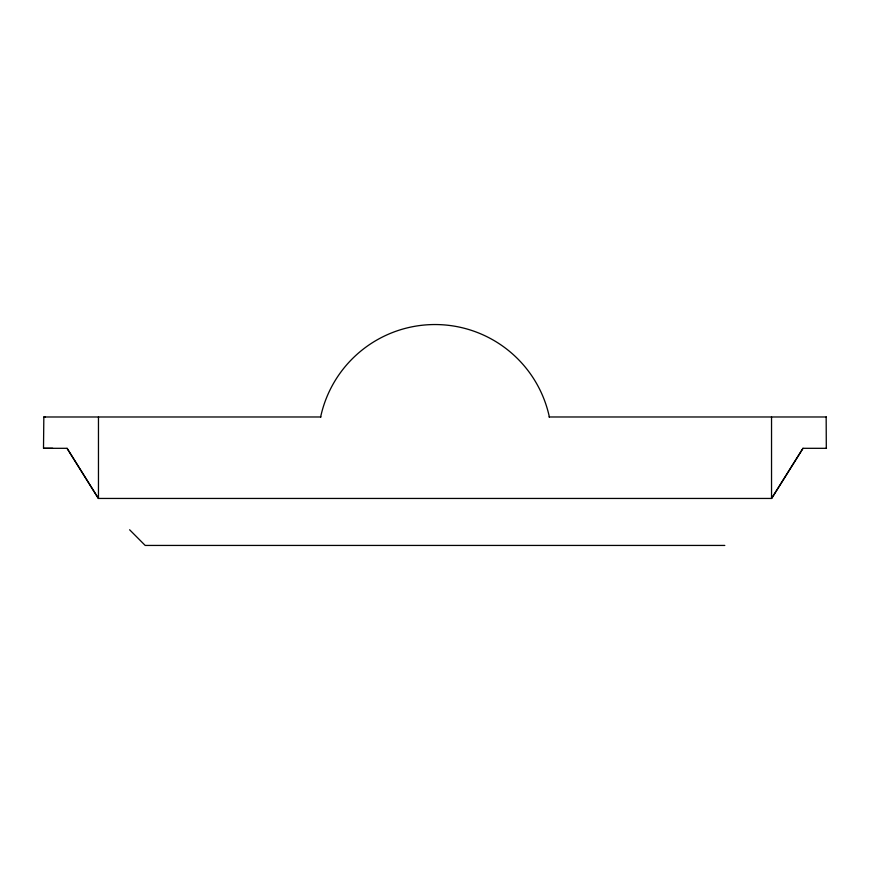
<?xml version="1.0" encoding="UTF-8"?>
<svg xmlns="http://www.w3.org/2000/svg" width="870" height="870" viewBox="0 0 870 870"><rect width="100%" height="100%" fill="white"/><g stroke="black" fill="none" stroke-linecap="round" stroke-linejoin="round"><path stroke-width="1.3" d="M52.689 448.311L43.5 448.311L43.837 416.991L45.425 416.98M98.462 416.98L98.462 498.445L67.001 448.311L43.696 448.311M771.538 416.98L771.538 498.445L802.999 448.311L771.679 498.445L98.321 498.445L67.131 448.322M43.837 416.991L320.954 416.98M549.046 416.98L826.369 416.98M802.869 448.311L826.5 448.311M724.808 545.436L145.192 545.436L129.619 529.776M826.163 416.98L826.304 448.311M320.638 416.98A116.961 116.961 0 0 1 549.361 416.98"/></g></svg>
